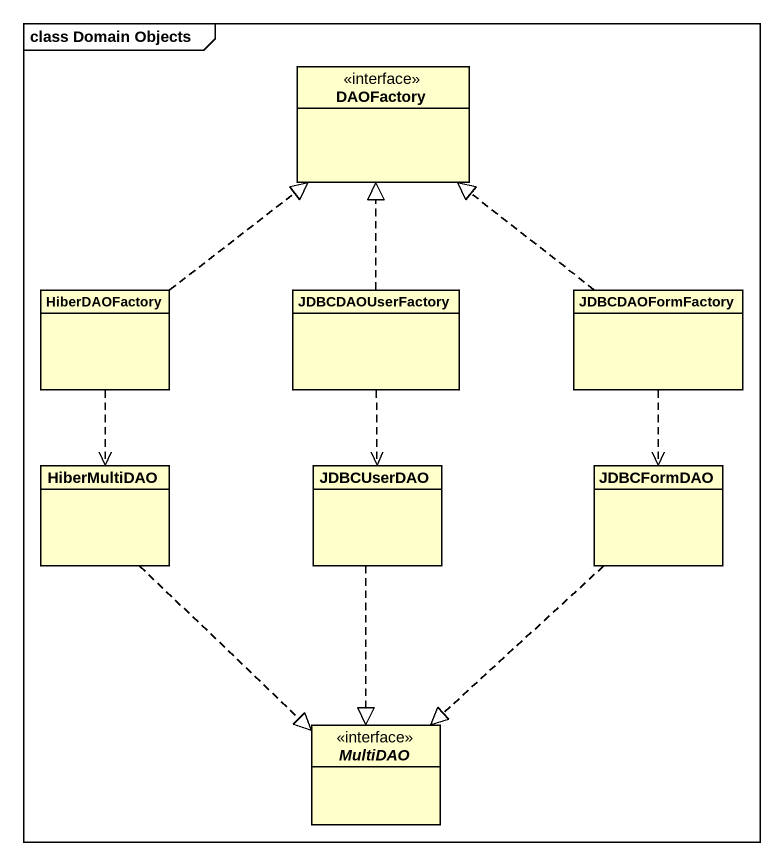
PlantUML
@startuml
mainframe class Domain Objects
hide circle
hide empty members
class DAOFactory <<interface>>
class HiberDAOFactory
class JDBCDAOUserFactory
class JDBCDAOFormFactory
class HiberMultiDAO
class JDBCUserDAO
class JDBCFormDAO
interface MultiDAO
HiberDAOFactory .up.|> DAOFactory
HiberDAOFactory ..> HiberMultiDAO
JDBCDAOUserFactory .up.|> DAOFactory
JDBCDAOUserFactory ..> JDBCUserDAO
JDBCDAOFormFactory .up.|> DAOFactory
JDBCDAOFormFactory ..> JDBCFormDAO
HiberMultiDAO ..|> MultiDAO
JDBCUserDAO ..|> MultiDAO
JDBCFormDAO ..|> MultiDAO
@enduml
